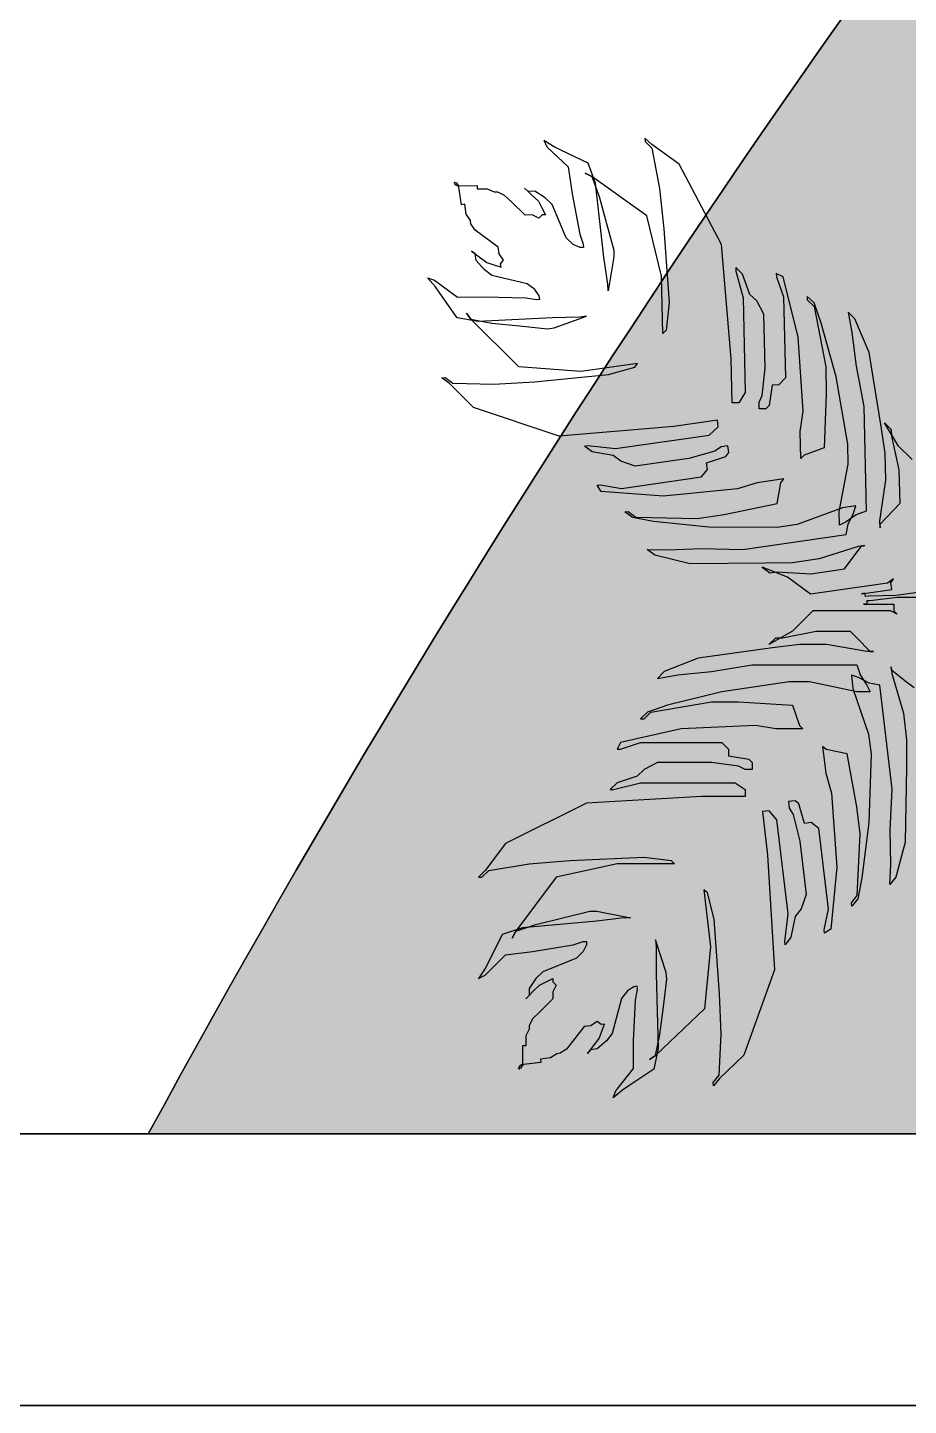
# Model space of a CAD drawing. Header units: inches. Extents: x 482566 to 494966, y -26460 to -22226.
# Drawn here: x 485669.2 to 485705.7, y -23203.7 to -23146.6 of the extents above; entities that cross this region are included whole.
import ezdxf

# ---------------------------------------------------------------- set-up
doc = ezdxf.new("R2010")
doc.units = ezdxf.units.IN
doc.header["$LTSCALE"] = 15
doc.header["$MEASUREMENT"] = 0
for name, color, linetype in [('ARBOLES', 7, 'Continuous'), ('Grass', 90, 'Continuous'), ('I-WALL-FULL', 5, 'Continuous')]:
    doc.layers.add(name, color=color, linetype=linetype)

# ---------------------------------------------------------------- blocks, each defined once
blk = doc.blocks.new('ARB-P17')
at = {"layer": 'ARBOLES'}
for p, q in [((0.8200494611884322, 1.19659594060235), (0.8018971036855476, 1.179249113572524)), ((0.8021039778964222, 1.188129151253236), (0.8202563353994776, 1.205475978283175)), ((0.8202563353994776, 1.205475978283175), (0.8200494611884322, 1.19659594060235)), ((1.059313631587486, 1.18213705458993), (1.086335297295477, 1.199277414748025)), ((1.086335297295477, 1.199277414748025), (1.077052240668479, 1.181723806258248)), ((0.7299083816340897, 1.136501759128123), (0.8021039778964222, 1.188129151253236)), ((0.8018971036855476, 1.179249113572524), (0.7816759967442408, 1.073101595146596)), ((0.969586300455063, 1.139802948477239), (1.041368148295476, 1.173670265240929)), ((1.077052240668479, 1.181723806258248), (1.0225951644953, 1.129683167874617)), ((1.041368148295476, 1.173670265240929), (1.059313631587486, 1.18213705458993)), ((0.6185117277628933, 0.9258595583090994), (0.7299082926420795, 1.136501761201288)), ((0.7299082926420795, 1.136501761201288), (0.7299083816340897, 1.136501759128123)), ((0.950606442444041, 1.086935813430216), (0.969586300455063, 1.139802948477239)), ((1.0225951644953, 1.129683167874617), (1.012070947930425, 1.058849173932771)), ((0.8154982138898673, 1.001234482448808), (0.9598894954063439, 1.104489264625954)), ((0.9598894954063439, 1.104489264625954), (0.9409096373952934, 1.051622129578845)), ((0.9778349823628787, 1.112956211269108), (0.9598894954063439, 1.104489264625954)), ((0.9598894954063439, 1.104489264625954), (0.9778349823628787, 1.112956211269108)), ((1.319485408772152, 1.081403291864007), (1.320743087915361, 1.0901853144276)), ((0.7816759967442408, 1.073101595146596), (0.7703241906790197, 0.9667472952608022)), ((0.9409096373952934, 1.051622129578845), (0.9215160272976277, 0.9809947618760475)), ((0.9283165823999865, 0.8919874463142321), (0.950606442444041, 1.086935813430216)), ((1.012070947930425, 1.058849173932771), (0.9918498409891185, 0.9527016555069281)), ((1.082818421051627, 1.048316144998438), (1.109840086759391, 1.065456505156504)), ((1.118502513424602, 1.056369686015756), (1.100350155921717, 1.03902285898593)), ((1.109840086759391, 1.065456505156504), (1.127578695840555, 1.065043256824822)), ((1.127578695840555, 1.065043256824822), (1.118502513424602, 1.056369686015756)), ((1.136654874592011, 1.073716670339735), (1.127578695840555, 1.065043256824822)), ((1.127578695840555, 1.065043256824822), (1.136654874592011, 1.073716670339735)), ((1.171304503253765, 1.037369867732309), (1.18945686075665, 1.054716694762163)), ((1.18945686075665, 1.054716694762163), (1.207402347713185, 1.063183641405317)), ((1.207402347713185, 1.063183641405317), (1.216271652253596, 1.062977017239518)), ((1.216271652253596, 1.062977017239518), (1.234217135545606, 1.071443806588519)), ((1.234217135545606, 1.071443806588519), (1.260825049167153, 1.070823934091038)), ((1.260825049167153, 1.070823934091038), (1.261031923378226, 1.07970397177175)), ((1.261031923378226, 1.07970397177175), (1.31424775062132, 1.078464226776674)), ((1.30314651989363, 1.029969841530686), (1.310692670468228, 1.082662505615303)), ((1.310692670468228, 1.082662505615303), (1.319485408772152, 1.081403291864007)), ((1.31424775062132, 1.078464226776674), (1.314454624832194, 1.087344264457471)), ((1.314454624832194, 1.087344264457471), (1.323323840380738, 1.087137642364837)), ((1.027120095948163, 0.9429951232359883), (1.064666063548543, 1.030969317968498)), ((1.064666063548543, 1.030969317968498), (1.082818421051627, 1.048316144998438)), ((1.091067099294719, 1.021469250496153), (1.081784046332416, 1.003915799300444)), ((1.100350155921717, 1.03902285898593), (1.091067099294719, 1.021469250496153)), ((1.134999873575509, 1.002676054305255), (1.171304503253765, 1.037369867732309)), ((1.290580706302393, 1.004882723239689), (1.294353781589706, 1.031229055281983)), ((1.294353781589706, 1.031229055281983), (1.30314651989363, 1.029969841530686)), ((0.7762972452730139, 0.8422196716817324), (0.8154982138898673, 1.001234482448808)), ((0.9215160272976277, 0.9809947618760475), (0.9021224208646856, 0.9103675514674876)), ((1.081784046332416, 1.003915799300444), (1.090653350872799, 1.003709175134532)), ((1.090653350872799, 1.003709175134532), (1.099315781202506, 0.9946225132879363)), ((1.099315781202506, 0.9946225132879363), (1.117261264494545, 1.003089302637051)), ((1.117261264494545, 1.003089302637051), (1.134999873575509, 1.002676054305255)), ((1.266706615134638, 0.9634906196430961), (1.278014892711155, 0.9797956049486628)), ((1.278014892711155, 0.9797956049486628), (1.279272584473716, 0.9885777156293613)), ((1.279272584473716, 0.9885777156293613), (1.290580706302393, 1.004882723239689)), ((0.7703241906790197, 0.9667472952608022), (0.7569036351753482, 0.7715923039790198)), ((0.9918498409891185, 0.9527016555069281), (0.9823599101512457, 0.9262680093363541)), ((1.008967823772792, 0.925648136838845), (1.027120095948163, 0.9429951232359883)), ((1.206403891608602, 0.918353348487841), (1.246605755002065, 0.9484448257840085)), ((1.246605755002065, 0.9484448257840085), (1.266706615134638, 0.9634906196430961)), ((0.5937393698587243, 0.6243504244355904), (0.6185117277628933, 0.9258595583090994)), ((0.9021224208646856, 0.9103675514674876), (0.9017086687782409, 0.8926073188118265)), ((0.9823599101512457, 0.9262680093363541), (0.9821530359403708, 0.9173879716555291)), ((0.9821530359403708, 0.9173879716555291), (0.9910223404807823, 0.9171813474897306)), ((0.9910223404807823, 0.9171813474897306), (1.008967823772792, 0.925648136838845)), ((1.203888508083679, 0.9007891271263303), (1.206403891608602, 0.918353348487841)), ((1.266695679468398, 0.9007566969389414), (1.276746109534884, 0.9082795938685422)), ((1.276746109534884, 0.9082795938685422), (1.266695679468398, 0.9007566969389414)), ((0.9017086687782409, 0.8926073188118265), (0.9173785284209828, 0.8033933790841274)), ((0.9177922805074273, 0.8211536117397884), (0.9283165823999865, 0.8919874463142321)), ((1.192580386254804, 0.8844841195160313), (1.203888508083679, 0.9007891271263303)), ((1.200115432796366, 0.8744427950840361), (1.192580386254804, 0.8844841195160313)), ((1.198857741033805, 0.8656606844033377), (1.200115432796366, 0.8744427950840361)), ((1.217700909404016, 0.8719243675816131), (1.198857741033805, 0.8656606844033377)), ((1.236544233521869, 0.8781880284551846), (1.217700909404016, 0.8719243675816131)), ((1.25664509365447, 0.8932338223141869), (1.236544233521869, 0.8781880284551846)), ((1.24282158830087, 0.8593645933423771), (1.264180295943646, 0.883192475577431)), ((1.266695679468398, 0.9007566969389414), (1.25664509365447, 0.8932338223141869)), ((1.264180295943646, 0.883192475577431), (1.266695679468398, 0.9007566969389414)), ((0.4175946169703195, 0.6817632890582672), (0.4567955855872015, 0.840778099825286)), ((0.4745341946683652, 0.8403648514935753), (0.4555543366571157, 0.7874977164464666)), ((0.4567955855872015, 0.840778099825286), (0.4747410688792115, 0.8492448891742868)), ((0.4747410688792115, 0.8492448891742868), (0.4745341946683652, 0.8403648514935753)), ((0.5444542562734114, 0.7943115124687097), (0.5634340252924233, 0.847178649588983)), ((0.5813795085844617, 0.8556454389380974), (0.5619859021512923, 0.7850182285294522)), ((0.5634340252924233, 0.847178649588983), (0.5815863864598327, 0.8645256339129617)), ((0.5815863864598327, 0.8645256339129617), (0.5813795085844617, 0.8556454389380974)), ((0.772780372693461, 0.6912585592261848), (0.7762972452730139, 0.8422196716817324)), ((1.129762266584464, 0.8217825388821893), (1.222720728168269, 0.8443187994832613)), ((1.222720728168269, 0.8443187994832613), (1.24282158830087, 0.8593645933423771)), ((1.370940054814355, 0.814129988117287), (1.392298762457131, 0.8379578703523407)), ((1.392298762457131, 0.8379578703523407), (1.373455438339278, 0.8316942094787975)), ((0.9173785284209828, 0.8033933790841274), (0.9177922805074273, 0.8211536117397884)), ((1.098353141494755, 0.790431847834725), (1.109661263323403, 0.8067368554450239)), ((1.109661263323403, 0.8067368554450239), (1.129762266584464, 0.8217825388821893)), ((1.373455438339278, 0.8316942094787975), (1.313152702193861, 0.7865568502064377)), ((1.314399302542341, 0.7326050604877992), (1.359631932985678, 0.7978249805069879)), ((1.359631932985678, 0.7978249805069879), (1.370940054814355, 0.814129988117287)), ((0.3751100584871949, 0.7627170615294858), (0.3447783944109233, 0.6034956265966116)), ((0.3563370746870191, 0.7187299641631739), (0.3753169326982402, 0.7715970992103108)), ((0.3932624159900797, 0.78006388855934), (0.3751100584871949, 0.7627170615294858)), ((0.3753169326982402, 0.7715970992103108), (0.3934692938654507, 0.7889440835341758)), ((0.3934692938654507, 0.7889440835341758), (0.3932624159900797, 0.78006388855934)), ((0.4555543366571157, 0.7874977164464666), (0.4505893372721345, 0.5743760256372639)), ((0.5077357891810266, 0.7418576257533687), (0.5263018951060019, 0.7769645281448162)), ((0.5263018951060019, 0.7769645281448162), (0.5444542562734114, 0.7943115124687097)), ((0.5619859021512923, 0.7850182285294522), (0.5561934022581738, 0.5363762297029666)), ((0.7569036351753482, 0.7715923039790198), (0.7641179423639527, 0.7003452210727801)), ((1.097095449732365, 0.7816497371539981), (1.098353141494755, 0.790431847834725)), ((1.10588818803609, 0.7803905234027013), (1.097095449732365, 0.7816497371539981)), ((1.133524250457867, 0.7853949705250612), (1.10588818803609, 0.7803905234027013)), ((1.2415528051244, 0.787848582262228), (1.133524250457867, 0.7853949705250612)), ((1.313152702193861, 0.7865568502064377), (1.2415528051244, 0.787848582262228)), ((0.2303050248843022, 0.641702046696679), (0.2678509034926435, 0.7296762435024675)), ((0.2678509034926435, 0.7296762435024675), (0.286003264660053, 0.7470232278264461)), ((0.286003264660053, 0.7470232278264461), (0.2758927075250597, 0.6939493113194999)), ((0.5044257871482216, 0.5997763936845217), (0.5077357891810266, 0.7418576257533687)), ((1.059397853211038, 0.7063884045856241), (0.9739855422018593, 0.7365448080689703)), ((0.9739855422018593, 0.7365448080689703), (0.9915711745573219, 0.7340263582617013)), ((0.9915711745573219, 0.7340263582617013), (1.063170928498351, 0.7327347366278332)), ((1.063170928498351, 0.7327347366278332), (1.259127333446628, 0.7225961439384605)), ((1.152334275095114, 0.6034567539661282), (1.27797050181664, 0.7288598271167643)), ((1.27797050181664, 0.7288598271167643), (1.222698532720926, 0.7188509105674257)), ((1.259127333446628, 0.7225961439384605), (1.314399302542341, 0.7326050604877992)), ((1.27797050181664, 0.7288598271167643), (1.289278779393157, 0.7451648124223311)), ((1.289278779393157, 0.7451648124223311), (1.27797050181664, 0.7288598271167643)), ((0.2758927075250597, 0.6939493113194999), (0.2649546535460559, 0.6053552440892815)), ((0.3175498581563829, 0.5774753860518445), (0.3563370746870191, 0.7187299641631739)), ((0.7641179423639527, 0.7003452210727801), (0.772780372693461, 0.6912585592261848)), ((1.076983485566331, 0.7038699547783835), (1.059397853211038, 0.7063884045856241)), ((1.149840931269893, 0.7113604438252139), (1.076983485566331, 0.7038699547783835)), ((1.222698532720926, 0.7188509105674257), (1.149840931269893, 0.7113604438252139)), ((0.4041740651312011, 0.4866084550705239), (0.4175946169703195, 0.6817632890582672)), ((0.1991458639641905, 0.4469604610407316), (0.2303050248843022, 0.641702046696679)), ((0.5910499941230114, 0.5089094627032011), (0.5937393698587243, 0.6243504244355904)), ((0.2649546535460559, 0.6053552440892815), (0.2447336355967877, 0.4992077235902741)), ((0.3447783944109233, 0.6034956265966116), (0.3431233970587471, 0.5324551678562557)), ((0.5116400943365988, 0.528529310778282), (0.5044257871482216, 0.5997763936845217)), ((0.8395565771765802, 0.6124009486695456), (0.9890335955852264, 0.5909942479842414)), ((0.8470916237179437, 0.602359624237522), (0.8395565771765802, 0.6124009486695456)), ((0.9161759941340222, 0.5835037812421433), (0.8470916237179437, 0.602359624237522)), ((1.110874707319738, 0.5645830778719869), (0.9161759941340222, 0.5835037812421433)), ((0.9890335955852264, 0.5909942479842414), (1.152334275095114, 0.6034567539661282)), ((0.2868044456581913, 0.4004938757574336), (0.3175498581563829, 0.5774753860518445)), ((0.4505893372721345, 0.5743760256372639), (0.4679141942668537, 0.5562025446498922)), ((0.4679141942668537, 0.5562025446498922), (0.4856528033480174, 0.5557892963182098)), ((0.4856528033480174, 0.5557892963182098), (0.4932808589583431, 0.502302288773592)), ((1.217645725971522, 0.5582545566236092), (1.110874707319738, 0.5645830778719869)), ((1.325674280638253, 0.5607081683608044), (1.217645725971522, 0.5582545566236092)), ((1.271648911890992, 0.4967474620928272), (1.334467018941979, 0.5594489546095929)), ((1.345775140770826, 0.575753962219892), (1.325674280638253, 0.5607081683608044)), ((1.334467018941979, 0.5594489546095929), (1.354567879074551, 0.5744947484686804)), ((1.354567879074551, 0.5744947484686804), (1.345775140770826, 0.575753962219892)), ((0.3431233970587471, 0.5324551678562557), (0.348682699566524, 0.3901673116216102)), ((0.5200956467909634, 0.5105624539568225), (0.5116400943365988, 0.528529310778282)), ((0.5196818983690434, 0.4928023785951723), (0.5200956467909634, 0.5105624539568225)), ((0.5561934022581738, 0.5363762297029666), (0.5733113850420466, 0.5093227110348835)), ((0.5733113850420466, 0.5093227110348835), (0.5910499941230114, 0.5089094627032011)), ((0.2447336355967877, 0.4992077235902741), (0.2383205094065488, 0.2239254544273876)), ((0.411802117077201, 0.4331212902317816), (0.4041740651312011, 0.4866084550705239)), ((0.4932808589583431, 0.502302288773592), (0.5019432892878797, 0.4932156269269682)), ((0.5019432892878797, 0.4932156269269682), (0.5196818983690434, 0.4928023785951723)), ((1.045530112710566, 0.4215833754771836), (1.271648899271611, 0.4967473739757224)), ((1.271648899271611, 0.4967473739757224), (1.271648911890992, 0.4967474620928272)), ((0.1535580886668981, 0.3947130411970647), (0.1904834336346539, 0.4560471228873553)), ((0.1723310724672729, 0.4387001385633766), (0.1719173240453529, 0.4209400632018684)), ((0.1904834336346539, 0.4560471228873553), (0.1723310724672729, 0.4387001385633766)), ((0.1886215584071067, 0.3761264691721635), (0.1991458639641905, 0.4469604610407316)), ((0.6272390879024101, 0.445638202109734), (0.6297544714273613, 0.4632024234712446)), ((0.6511020750369028, 0.424296317189686), (0.6272390879024101, 0.445638202109734)), ((0.6297544714273613, 0.4632024234712446), (0.744060536620708, 0.4468325777908717)), ((0.744060536620708, 0.4468325777908717), (1.045530112710566, 0.4215833754771836)), ((0.1719173240453529, 0.4209400632018684), (0.1521099655259661, 0.3325526201375339)), ((0.2855631930636093, 0.3472133350845752), (0.2868044456581913, 0.4004938757574336)), ((0.4101471197251953, 0.3620808314914541), (0.411802117077201, 0.4331212902317816)), ((0.8972996820310186, 0.3890381983266309), (0.6511020750369028, 0.424296317189686)), ((0.1172533736611285, 0.3600193871374131), (0.1535580886668981, 0.3947130411970647)), ((0.1869665573908037, 0.3050858531376832), (0.1886215584071067, 0.3761264691721635)), ((0.348682699566524, 0.3901673116216102), (0.4014846893956587, 0.3711674933380493)), ((0.4014846893956587, 0.3711674933380493), (0.4101471197251953, 0.3620808314914541)), ((0.5995920898145926, 0.3778998322832194), (0.6021074733395153, 0.3954640536448437)), ((0.6071271363559276, 0.3678585078513095), (0.5995920898145926, 0.3778998322832194)), ((0.6021074733395153, 0.3954640536448437), (0.6196929499471651, 0.3929456261423354)), ((0.6586260301643563, 0.3515210923583538), (0.6071271363559276, 0.3678585078513095)), ((0.6196929499471651, 0.3929456261423354), (0.6360208905400953, 0.381645065654368)), ((0.6360208905400953, 0.381645065654368), (0.7051052609561737, 0.362789222658904)), ((0.7051052609561737, 0.362789222658904), (0.8457896968087083, 0.3426417134201927)), ((0.8834760335489591, 0.3551690797767719), (0.9035770494293728, 0.3702148513310419)), ((0.9701571277344101, 0.3965286873734612), (0.8972996820310186, 0.3890381983266309)), ((0.9035770494293728, 0.3702148513310419), (0.9588490059057334, 0.3802236797632758)), ((0.9588490059057334, 0.3802236797632758), (0.9789500217859768, 0.3952694513175175)), ((0.9789500217859768, 0.3952694513175175), (0.9701571277344101, 0.3965286873734612)), ((0.1521099655259661, 0.3325526201375339), (0.1500412160875442, 0.2437519287415455)), ((0.3092748567385968, 0.2222724631737946), (0.2855631930636093, 0.3472133350845752)), ((0.6561106466394051, 0.3339568709968432), (0.6586260301643563, 0.3515210923583538)), ((0.6711808954699734, 0.3138741998280921), (0.6561106466394051, 0.3339568709968432)), ((0.8457896968087083, 0.3426417134201927), (0.8834760335489591, 0.3551690797767719)), ((0.2022226686114266, 0.1981118380484474), (0.1869665573908037, 0.3050858531376832)), ((0.455123630389096, 0.3089669986584624), (0.5254656925675363, 0.2988932663438106)), ((0.4626586769304595, 0.2989256742264672), (0.455123630389096, 0.3089669986584624)), ((0.4726980155828641, 0.2437146707566455), (0.4626586769304595, 0.2989256742264672)), ((0.5254656925675363, 0.2988932663438106), (0.5769647421237778, 0.2825558285461796)), ((0.8822073935009769, 0.2836529582747005), (0.6711808954699734, 0.3138741998280921)), ((0.9374793625966901, 0.2936618748240392), (0.8822073935009769, 0.2836529582747005)), ((0.9349639790717674, 0.2760976534625286), (0.9462721009006145, 0.2924026610728276)), ((0.9462721009006145, 0.2924026610728276), (0.9374793625966901, 0.2936618748240392)), ((0.5769647421237778, 0.2825558285461796), (0.7716632995618794, 0.2636351474807554)), ((0.7716632995618794, 0.2636351474807554), (0.9349639790717674, 0.2760976534625286)), ((0.1500412160875442, 0.2437519287415455), (0.1673660730822917, 0.2255784477541738)), ((0.1673660730822917, 0.2255784477541738), (0.2020157944005802, 0.1892318003676507)), ((0.2383205094065488, 0.2239254544273876), (0.2647214598250116, 0.2144255463222748)), ((0.2717109993325266, 0.2187247984182648), (0.2654336445535534, 0.2375482335309584)), ((0.2654336445535534, 0.2375482335309584), (0.3006045977690519, 0.2325113785260555)), ((0.2855234006528633, 0.1898600388735474), (0.2717109993325266, 0.2187247984182648)), ((0.3006045977690519, 0.2325113785260555), (0.419930325978811, 0.1885359870521768)), ((0.3084473598947568, 0.1867523124506363), (0.3092748567385968, 0.2222724631737946)), ((0.6121247596728381, 0.2147850508371221), (0.4726980155828641, 0.2437146707566455)), ((0.8646106697315759, 0.2234375076825188), (0.8445098095990033, 0.2083917138234312)), ((0.8533025479029276, 0.2071325000722197), (0.8734035637831425, 0.222178271626575)), ((0.8734035637831425, 0.222178271626575), (0.8646106697315759, 0.2234375076825188)), ((0.2018089165252093, 0.1803516053927865), (0.2022226686114266, 0.1981118380484474)), ((0.2020157944005802, 0.1892318003676507), (0.2018089165252093, 0.1803516053927865)), ((0.2647214598250116, 0.2144255463222748), (0.2909156250246667, 0.1960455984631437)), ((0.2905430762886567, 0.1622545811971179), (0.2855234006528633, 0.1898600388735474)), ((0.2909156250246667, 0.1960455984631437), (0.3084473598947568, 0.1867523124506363)), ((0.419930325978811, 0.1885359870521768), (0.4726870672972439, 0.1809806599352726)), ((0.4726870672972439, 0.1809806599352726), (0.6523155316525902, 0.1821426277338389)), ((0.6824668218514773, 0.2047113185224418), (0.6121247596728381, 0.2147850508371221)), ((0.6523155316525902, 0.1821426277338389), (0.798030578807186, 0.1971235835228811)), ((0.8445098095990033, 0.2083917138234312), (0.6824668218514773, 0.2047113185224418)), ((0.798030578807186, 0.1971235835228811), (0.8533025479029276, 0.2071325000722197)), ((0.5631190539422164, 0.1232187987755253), (0.2905430762886567, 0.1622545811971179)), ((0.2503413560234833, 0.132162993479028), (0.2415484619719166, 0.1334222295349718)), ((0.2415484619719166, 0.1334222295349718), (0.2591340943274076, 0.1309037797278165)), ((0.2804815421891078, 0.09199769575110395), (0.2503413560234833, 0.132162993479028)), ((0.2591340943274076, 0.1309037797278165), (0.3621318819440376, 0.09822894874199051)), ((0.6711475959893676, 0.1256723223956158), (0.5631190539422164, 0.1232187987755253)), ((0.7603329822858597, 0.1218622509545071), (0.6711475959893676, 0.1256723223956158)), ((0.8143474153668534, 0.1230890345183013), (0.7603329822858597, 0.1218622509545071)), ((0.7942463994864112, 0.1080432629640313), (0.8143474153668534, 0.1230890345183013)), ((0.2955517910196477, 0.07191502458235277), (0.2804815421891078, 0.09199769575110395)), ((0.3621318819440376, 0.09822894874199051), (0.4324740998703192, 0.088155194122578)), ((0.4324740998703192, 0.088155194122578), (0.5040740095591616, 0.08686355018397762)), ((0.4450288094282939, 0.05050832389704851), (0.5116090561005251, 0.07682222575198239)), ((0.5116090561005251, 0.07682222575198239), (0.4915080402201113, 0.0617764541975987)), ((0.5040740095591616, 0.08686355018397762), (0.7012879505219871, 0.08550709048003569)), ((0.7012879505219871, 0.08550709048003569), (0.7942463994864112, 0.1080432629640313)), ((0.1736995752517032, 0.03559220617810865), (0.1661645287103397, 0.04563353061010389)), ((0.1661645287103397, 0.04563353061010389), (0.1824923135556276, 0.03433299242678345)), ((0.383479485553579, 0.05932284246043196), (0.2955517910196477, 0.07191502458235277)), ((0.4739225636124615, 0.064294881700107), (0.383479485553579, 0.05932284246043196)), ((0.4048270891631205, 0.02041673617895867), (0.4450288094282939, 0.05050832389704851)), ((0.4915080402201113, 0.0617764541975987), (0.4739225636124615, 0.064294881700107)), ((0.06315564967960086, 0.01557446119650763), (0.1598760825174566, 0.001723065323488981)), ((0.1598760825174566, 0.001723065323488981), (0.2314759922061, 0.0004314213847749215)), ((0.1711842043461331, 0.01802807293370279), (0.1736995752517032, 0.03559220617810865)), ((0.2503191605763107, 0.006695104563078758), (0.1711842043461331, 0.01802807293370279)), ((0.1824923135556276, 0.03433299242678345), (0.3847260732826783, 0.005370964624603403)), ((0.2314759922061, 0.0004314213847749215), (0.2402687305100244, -0.0008277923664081754)), ((0.2402687305100244, -0.0008277923664081754), (0.2415264222724147, 0.007954318314375541)), ((0.2415264222724147, 0.007954318314375541), (0.2503191605763107, 0.006695104563078758)), ((0.3847260732826783, 0.005370964624603403), (0.4048270891631205, 0.02041673617895867)), ((0.05877131347781983, -0.002885307138569715), (0.1564785460450366, -0.002885307138569715)), ((0.1564785460450366, -0.002885307138569715), (0.2275384373687359, -0.01175701816737273)), ((0.2453033315311188, -0.02062872919620418), (0.1653609931263134, -0.02062872919620418)), ((0.1653609931263134, -0.02062872919620418), (0.1653609931263134, -0.03837206223755629)), ((0.2275384373687359, -0.01175701816737273), (0.2364208844498137, -0.01175701816737273)), ((0.2364208844498137, -0.01175701816737273), (0.2364208844498137, -0.02062872919620418)), ((0.2364208844498137, -0.02062872919620418), (0.2453033315311188, -0.02062872919620418)), ((0.1564785460450366, -0.04724377326635931), (0.1742434402076185, -0.03837206223755629)), ((0.1653609931263134, -0.03837206223755629), (0.1564785460450366, -0.04724377326635931)), ((0.1742434402076185, -0.03837206223755629), (0.3785405097601711, -0.03837206223755629)), ((0.3785405097601711, -0.03837206223755629), (0.3963055612596236, -0.05611548429516233)), ((0.3963055612596236, -0.05611548429516233), (0.4318353495845884, -0.09160232841040283)), ((0.2808332771929543, -0.09160232841040283), (0.2630682256937007, -0.1093457504679236)), ((0.3696580626790649, -0.09160232841040283), (0.2808332771929543, -0.09160232841040283)), ((0.4584828481651471, -0.1093457504679236), (0.3696580626790649, -0.09160232841040283)), ((0.4318353495845884, -0.09160232841040283), (0.494012793826812, -0.1270891725255581)), ((0.2186558329505601, -0.1448325945831641), (0.2364208844498137, -0.1448325945831641)), ((0.2275384373687359, -0.1448325945831641), (0.2186558329505601, -0.1448325945831641)), ((0.2630682256937007, -0.1093457504679236), (0.2275384373687359, -0.1448325945831641)), ((0.2364208844498137, -0.1448325945831641), (0.3430105640985062, -0.1270891725255581)), ((0.3430105640985062, -0.1270891725255581), (0.4140704554220064, -0.1270891725255581)), ((0.4140704554220064, -0.1270891725255581), (0.4851303467455068, -0.1359608835543611)), ((0.47624774232753, -0.1093457504679236), (0.4584828481651471, -0.1093457504679236)), ((0.494012793826812, -0.1270891725255581), (0.47624774232753, -0.1093457504679236)), ((0.4851303467455068, -0.1359608835543611), (0.6805448118802815, -0.1625760166406849)), ((0.2630682256937007, -0.1803194386983193), (0.2541857786123956, -0.2069344827684745)), ((0.5384251865699525, -0.1803194386983193), (0.2630682256937007, -0.1803194386983193)), ((0.6450148662184461, -0.1980627717396714), (0.5384251865699525, -0.1803194386983193)), ((0.6805448118802815, -0.1625760166406849), (0.7693695973663636, -0.1980627717396714)), ((0.1321581930009756, -0.2255416626052238), (0.1716106239413477, -0.1944741931785358)), ((0.1705565366302153, -0.2032938737902157), (0.1402894107057477, -0.3070247270700577)), ((0.172664729923838, -0.1856543563418711), (0.1705565366302153, -0.2032938737902157)), ((0.1716106239413477, -0.1944741931785358), (0.172664729923838, -0.1856543563418711)), ((0.230111416587988, -0.2283029172347426), (0.2586466524818434, -0.2138219957762715)), ((0.2541857786123956, -0.2069344827684745), (0.2364208844498137, -0.2335496158549119)), ((0.2586466524818434, -0.2138219957762715), (0.2773187806408828, -0.2071079416745931)), ((0.2773187806408828, -0.2071079416745931), (0.2731024313961541, -0.2423866641212271)), ((0.7338396517045283, -0.2069344827684745), (0.6450148662184461, -0.1980627717396714)), ((0.7871346488656455, -0.2158061937972775), (0.7338396517045283, -0.2069344827684745)), ((0.7693695973663636, -0.1980627717396714), (0.7871346488656455, -0.2158061937972775)), ((0.1124319588596165, -0.2410755535436522), (0.1321581930009756, -0.2255416626052238)), ((0.169953519047283, -0.5073753611813174), (0.202630356392234, -0.2339641686450591)), ((0.202630356392234, -0.2339641686450591), (0.230111416587988, -0.2283029172347426)), ((0.2364208844498137, -0.2335496158549119), (0.2275384373687359, -0.251293037912518)), ((0.2275384373687359, -0.251293037912518), (0.2630682256937007, -0.251293037912518)), ((0.2731024313961541, -0.2423866641212271), (0.2319180917543804, -0.3627042215944982)), ((0.2630682256937007, -0.251293037912518), (0.3874229568414478, -0.2246779048261089)), ((0.3874229568414478, -0.2246779048261089), (0.4407179540025652, -0.2246779048261089)), ((0.4407179540025652, -0.2246779048261089), (0.618367524974758, -0.251293037912518)), ((0.618367524974758, -0.251293037912518), (0.760487150285087, -0.2867798820276732)), ((0.4318353495845884, -0.2867798820276732), (0.4140704554220064, -0.3400100591842659)), ((0.5739551322316174, -0.2779081709988702), (0.4318353495845884, -0.2867798820276732)), ((0.6450148662184461, -0.2779081709988702), (0.5739551322316174, -0.2779081709988702)), ((0.8048995430280286, -0.3045233040852793), (0.6450148662184461, -0.2779081709988702)), ((0.760487150285087, -0.2867798820276732), (0.8137819901093337, -0.3045233040852793)), ((0.1402894107057477, -0.3070247270700577), (0.1318566748739158, -0.377582484413324)), ((0.8226644371906103, -0.3222667261428285), (0.8048995430280286, -0.3045233040852793)), ((0.8137819901093337, -0.3045233040852793), (0.8315470416085872, -0.3222667261428285)), ((0.8315470416085872, -0.3222667261428285), (0.8226644371906103, -0.3222667261428285)), ((0.4140704554220064, -0.3400100591842659), (0.4051880083407298, -0.3488817702130689)), ((0.4051880083407298, -0.3488817702130689), (0.47624774232753, -0.3488817702130689)), ((0.47624774232753, -0.3488817702130689), (0.5295427394886474, -0.3400100591842659)), ((0.5295427394886474, -0.3400100591842659), (0.7249572046232231, -0.3488817702130689)), ((0.7249572046232231, -0.3488817702130689), (0.8848418814328339, -0.3843686143282241)), ((0.1318566748739158, -0.377582484413324), (0.1322329594659664, -0.4491930550115626)), ((0.2319180917543804, -0.3627042215944982), (0.2255935305448418, -0.4156226177144049)), ((0.3432729882730143, -0.4028499814054669), (0.3531360960081997, -0.3950831140487878)), ((0.3531360960081997, -0.3950831140487878), (0.3447033788475551, -0.4656407151670976)), ((0.618367524974758, -0.3843686143282241), (0.600602473475476, -0.4021120363858302)), ((0.8315470416085872, -0.3843686143282241), (0.618367524974758, -0.3843686143282241)), ((0.8848418814328339, -0.4021120363858302), (0.8315470416085872, -0.3843686143282241)), ((0.8848418814328339, -0.3843686143282241), (0.8937243285141108, -0.4021120363858302)), ((0.2255935305448418, -0.4156226177144049), (0.2309387709080397, -0.5951752946124031)), ((0.2626362874068491, -0.5542351750940782), (0.2883107794945658, -0.4141724736625747)), ((0.2883107794945658, -0.4141724736625747), (0.3432729882730143, -0.4028499814054669)), ((0.5473076336510587, -0.4287271694721823), (0.5384251865699525, -0.4375988805009854)), ((0.600602473475476, -0.4198554584434646), (0.5473076336510587, -0.4287271694721823)), ((0.600602473475476, -0.4021120363858302), (0.600602473475476, -0.4198554584434646)), ((0.8937243285141108, -0.4021120363858302), (0.8848418814328339, -0.4021120363858302)), ((0.1322329594659664, -0.4491930550115626), (0.1354700252068994, -0.6463850931328636)), ((0.3447033788475551, -0.4656407151670976), (0.3295697972141625, -0.5175062980319751)), ((0.5384251865699525, -0.4375988805009854), (0.5384251865699525, -0.4553423025585914)), ((0.5384251865699525, -0.4553423025585914), (0.5561900807323354, -0.4553423025585914)), ((0.5561900807323354, -0.4553423025585914), (0.5739551322316174, -0.4464705915297884)), ((0.5739551322316174, -0.4464705915297884), (0.6450148662184461, -0.4375988805009854)), ((0.6450148662184461, -0.4375988805009854), (0.7871346488656455, -0.4375988805009854)), ((0.7871346488656455, -0.4375988805009854), (0.8226644371906103, -0.4553423025585914)), ((0.8226644371906103, -0.4553423025585914), (0.8404294886898923, -0.4730857246162259)), ((0.174922386431291, -0.6153174569175235), (0.169953519047283, -0.5073753611813174)), ((0.5828375793128941, -0.490829057657578), (0.5561900807323354, -0.508572479715184)), ((0.8315470416085872, -0.490829057657578), (0.5828375793128941, -0.490829057657578)), ((0.9026067755954159, -0.508572479715184), (0.8315470416085872, -0.490829057657578)), ((0.8404294886898923, -0.4730857246162259), (0.8937243285141108, -0.490829057657578)), ((0.8937243285141108, -0.490829057657578), (0.9114893800133927, -0.508572479715184)), ((0.3295697972141625, -0.5175062980319751), (0.3151888221071886, -0.7125927096434452)), ((0.415551826830665, -0.5456737918050578), (0.4254149345658504, -0.5379069244483787)), ((0.4254149345658504, -0.5379069244483787), (0.4430329754135869, -0.5400125509583802)), ((0.4430329754135869, -0.5400125509583802), (0.440924800791322, -0.5576519121816261)), ((0.5561900807323354, -0.508572479715184), (0.5561900807323354, -0.5263159017727048)), ((0.5561900807323354, -0.5263159017727048), (0.6716623647989763, -0.5263159017727048)), ((0.6716623647989763, -0.5263159017727048), (0.9736666669189162, -0.5440593238303393)), ((0.9114893800133927, -0.508572479715184), (0.9026067755954159, -0.508572479715184)), ((0.2542035702462329, -0.6247927762123595), (0.2626362874068491, -0.5542351750940782)), ((0.4004182638686302, -0.5975392184450925), (0.415551826830665, -0.5456737918050578)), ((0.4300075870738169, -0.57423861637497), (0.4127658494893183, -0.6437434042382506)), ((0.440924800791322, -0.5576519121816261), (0.4300075870738169, -0.57423861637497)), ((0.4729985134948151, -0.5883223526979009), (0.4937788349475056, -0.5639687811479064)), ((0.4937788349475056, -0.5639687811479064), (0.5113968757952421, -0.5660744076578226)), ((0.5113968757952421, -0.5660744076578226), (0.4976936847361628, -0.6807307242843308)), ((0.9736666669189162, -0.5440593238303393), (1.186846183552774, -0.6505197671596932)), ((0.1731904964008777, -0.7045673887390365), (0.174922386431291, -0.6153174569175235)), ((0.2309387709080397, -0.5951752946124031), (0.2493093996112066, -0.7405019060938685)), ((0.3377758000550841, -0.8226405986781913), (0.3630739888793642, -0.6109674828734057)), ((0.3630739888793642, -0.6109674828734057), (0.3828002230207232, -0.595433591935091)), ((0.3828002230207232, -0.595433591935091), (0.4004182638686302, -0.5975392184450925)), ((0.4434839567546476, -0.835274347174277), (0.4729985134948151, -0.5883223526979009)), ((0.1354700252068994, -0.6463850931328636), (0.1601651080611077, -0.7387934541557115)), ((0.2616569852318946, -0.7867060918870264), (0.2542035702462329, -0.6247927762123595)), ((0.4127658494893183, -0.6437434042382506), (0.3959003778254839, -0.7848589189247548)), ((1.186846183552774, -0.6505197671596932), (1.186846183552774, -0.6505198561758618)), ((1.186846183552774, -0.6505198561758618), (1.240141023377191, -0.7214934553900889)), ((0.4976936847361628, -0.6807307242843308), (0.4794726263055225, -0.98270658516563)), ((0.8226644371906103, -0.6860066112749337), (0.7516047032037818, -0.6948783223036514)), ((1.018079059662057, -0.6948783223036514), (0.8226644371906103, -0.6860066112749337)), ((0.1756749556153636, -0.7585385981139438), (0.1731904964008777, -0.7045673887390365)), ((0.3151888221071886, -0.7125927096434452), (0.3314512575167043, -0.8755588385731129)), ((0.7516047032037818, -0.6948783223036514), (0.7427222561225051, -0.7037500333324544)), ((0.7427222561225051, -0.7037500333324544), (0.8937243285141108, -0.7037500333324544)), ((0.8937243285141108, -0.7037500333324544), (1.053609005323722, -0.739236877447695)), ((1.124668896647222, -0.7037500333324544), (1.018079059662057, -0.6948783223036514)), ((1.231258576295915, -0.7214934553900889), (1.124668896647222, -0.7037500333324544)), ((1.249023470458297, -0.739236877447695), (1.231258576295915, -0.7214934553900889)), ((1.240141023377191, -0.7214934553900889), (1.257905917539603, -0.739236877447695)), ((0.1601651080611077, -0.7387934541557115), (0.1756749556153636, -0.7585385981139438)), ((0.2493093996112066, -0.7405019060938685), (0.2606028979207622, -0.7955257724987064)), ((1.053609005323722, -0.739236877447695), (1.160198684972386, -0.8811841648922041)), ((1.257905917539603, -0.739236877447695), (1.249023470458297, -0.739236877447695)), ((0.2606028979207622, -0.7955257724987064), (0.2761127454748475, -0.8152709164569103)), ((0.2771668514573378, -0.806451079620274), (0.2616569852318946, -0.7867060918870264)), ((0.3959003778254839, -0.7848589189247548), (0.4093020694286622, -0.8222432678813618)), ((0.6383364236754687, -0.8496163913834209), (0.6555781612599674, -0.7801116035201403)), ((0.6654412689951528, -0.7723447361634612), (0.6475217286913733, -0.922279775236575)), ((0.6555781612599674, -0.7801116035201403), (0.6654412689951528, -0.7723447361634612)), ((0.2761127454748475, -0.8152709164569103), (0.2771668514573378, -0.806451079620274)), ((0.3490692983646397, -0.8776644650830292), (0.3377758000550841, -0.8226405986781913)), ((0.4093020694286622, -0.8222432678813618), (0.4248119169827476, -0.8419884118395942)), ((0.9470191683383575, -0.8279538987194427), (0.8581943828522753, -0.8456973207770488)), ((0.9647842198376395, -0.8279538987194427), (0.9470191683383575, -0.8279538987194427)), ((1.035843953824468, -0.8456973207770488), (0.9647842198376395, -0.8279538987194427)), ((0.4248119169827476, -0.8419884118395942), (0.4361053269051354, -0.8970122676807932)), ((0.452669280441711, -0.9079375748024461), (0.4434839567546476, -0.835274347174277)), ((0.623955429897336, -1.044702959219762), (0.6383364236754687, -0.8496163913834209)), ((0.8581943828522753, -0.8456973207770488), (0.8759594343515288, -0.8456973207770488)), ((0.8759594343515288, -0.8456973207770488), (0.9470191683383575, -0.8545690318057665)), ((0.9470191683383575, -0.8545690318057665), (1.142433790809804, -0.8723124538633726)), ((1.106903845147968, -0.8634407428345696), (1.035843953824468, -0.8456973207770488)), ((1.160198684972386, -0.8811841648922041), (1.106903845147968, -0.8634407428345696)), ((0.3314512575167043, -0.8755588385731129), (0.3480152110533083, -0.886484145694709)), ((0.3480152110533083, -0.886484145694709), (0.3490692983646397, -0.8776644650830292)), ((0.4361053269051354, -0.8970122676807932), (0.4516151744593913, -0.9167574116391107)), ((0.7645233837004639, -0.9899373901375839), (0.7926823350024675, -0.9038458980809878)), ((0.7926823350024675, -0.9038458980809878), (0.7905741417088166, -0.921485415529304)), ((1.142433790809804, -0.8723124538633726), (1.195728630634051, -0.890055875921007)), ((1.169081289390363, -0.8989275869498101), (1.160198684972386, -0.8811841648922041)), ((1.160198684972386, -0.8811841648922041), (1.169081289390363, -0.8989275869498101)), ((1.195728630634051, -0.890055875921007), (1.231258576295915, -0.9610294751351204)), ((0.4516151744593913, -0.9167574116391107), (0.452669280441711, -0.9079375748024461)), ((0.6475217286913733, -0.922279775236575), (0.6637841641009175, -1.085245904166356)), ((0.7905741417088166, -0.921485415529304), (0.7909504449722532, -0.9930958299025008)), ((0.9736666669189162, -0.9077992979785279), (0.9736666669189162, -0.9166710090073308)), ((0.9825491140002214, -0.9077992979785279), (0.9736666669189162, -0.9077992979785279)), ((0.9736666669189162, -0.9166710090073308), (0.9825491140002214, -0.9344144310649654)), ((1.00919661258078, -0.9166710090073308), (0.9825491140002214, -0.9077992979785279)), ((0.9825491140002214, -0.9344144310649654), (1.000314165499475, -0.9521577641063175)), ((1.115786292229245, -0.9344144310649654), (1.00919661258078, -0.9166710090073308)), ((1.186846183552774, -0.9432860530775997), (1.115786292229245, -0.9344144310649654)), ((1.000314165499475, -0.9521577641063175), (1.089138950985586, -0.987644608221558)), ((1.240141023377191, -0.9965163192503609), (1.186846183552774, -0.9432860530775997)), ((1.231258576295915, -0.9610294751351204), (1.240141023377191, -0.978772897192755)), ((0.4794726263055225, -0.98270658516563), (0.5598825941806069, -1.207013449466388)), ((0.7624151904068412, -1.0075769075859), (0.7645233837004639, -0.9899373901375839)), ((0.7716005140941036, -1.080240135214098), (0.7624151904068412, -1.0075769075859)), ((0.7909504449722532, -0.9930958299025008), (0.785378471617946, -1.189235210993843)), ((1.062491452405027, -1.014259741307882), (1.053609005323722, -1.023131452336685)), ((1.080256346567609, -1.014259741307882), (1.062491452405027, -1.005388030279164)), ((1.062491452405027, -1.005388030279164), (1.062491452405027, -1.014259741307882)), ((1.098021398066862, -1.023131452336685), (1.080256346567609, -1.014259741307882)), ((1.089138950985586, -0.987644608221558), (1.106903845147968, -1.005388030279164)), ((1.106903845147968, -1.005388030279164), (1.124668896647222, -1.032003163365516)), ((1.240141023377191, -0.978772897192755), (1.257906074876473, -1.005388030279164)), ((1.257906074876473, -1.005388030279164), (1.240141023377191, -0.9965163192503609)), ((0.6201153465734706, -1.151592408489591), (0.623955429897336, -1.044702959219762)), ((0.8395881995996888, -1.034691588103982), (0.8406422869108212, -1.025871907492302)), ((0.8452349394187593, -1.062203599418893), (0.8395881995996888, -1.034691588103982)), ((0.8406422869108212, -1.025871907492302), (0.8494513073346752, -1.026924720747303)), ((0.8494513073346752, -1.026924720747303), (0.8660152608712508, -1.037850027868899)), ((0.8660152608712508, -1.037850027868899), (0.8815250200383673, -1.057595161263578)), ((1.053609005323722, -1.023131452336685), (1.062491452405027, -1.040874874394319)), ((1.062491452405027, -1.040874874394319), (1.062491452405027, -1.058618296451925)), ((1.115786292229245, -1.040874874394319), (1.098021398066862, -1.023131452336685)), ((1.124668896647222, -1.049746585423122), (1.115786292229245, -1.040874874394319)), ((1.124668896647222, -1.032003163365516), (1.124668896647222, -1.049746585423122)), ((1.133551343728527, -1.058618296451925), (1.124668896647222, -1.049746585423122)), ((1.124668896647222, -1.049746585423122), (1.133551343728527, -1.058618296451925)), ((0.6637841641009175, -1.085245904166356), (0.7920793174195353, -1.207927385472203)), ((0.780785819110008, -1.152903519067252), (0.7716005140941036, -1.080240135214098)), ((0.8502038951901341, -1.170145705718738), (0.8452349394187593, -1.062203599418893)), ((0.8815250200383673, -1.057595161263578), (0.9062201912797433, -1.150003532849979)), ((1.062491452405027, -1.058618296451925), (1.098021398066862, -1.094105051550912)), ((0.9358095331562879, -1.126702774554985), (0.9456726408912742, -1.118935907198306)), ((0.9456726408912742, -1.118935907198306), (0.9622365944278499, -1.129861214319902)), ((1.098021398066862, -1.094105051550912), (1.115786292229245, -1.111848473608433)), ((1.115786292229245, -1.111848473608433), (1.124668896647222, -1.129591895666039)), ((0.6250843023448169, -1.259534514789465), (0.6201153465734706, -1.151592408489591)), ((0.7920793174195353, -1.207927385472203), (0.780785819110008, -1.152903519067252)), ((0.9062201912797433, -1.150003532849979), (0.9217300575051866, -1.169748520583255)), ((0.9337013585338241, -1.14434213577826), (0.9270005127322348, -1.125649961299985)), ((0.9270005127322348, -1.125649961299985), (0.9358095331562879, -1.126702774554985)), ((0.940402185664226, -1.163034466481577), (0.9337013585338241, -1.14434213577826)), ((0.9622365944278499, -1.129861214319902), (0.9798546352755864, -1.131966840829818)), ((0.9798546352755864, -1.131966840829818), (1.010874260668146, -1.171456961957745)), ((1.124668896647222, -1.129591895666039), (1.124668896647222, -1.13846360669487)), ((1.124668896647222, -1.13846360669487), (1.133551343728527, -1.156207028752476)), ((1.133551343728527, -1.156207028752476), (1.133551343728527, -1.182822161838828)), ((0.785378471617946, -1.189235210993843), (0.7966719699275018, -1.244259077398766)), ((0.8505800913948178, -1.241756265753367), (0.8502038951901341, -1.170145705718738)), ((0.9217300575051866, -1.169748520583255), (0.9460489254833248, -1.190546477796488)), ((0.9559120518896691, -1.182779454214824), (0.940402185664226, -1.163034466481577)), ((0.9460489254833248, -1.190546477796488), (0.9636669663310329, -1.192652104306461)), ((0.9636669663310329, -1.192652104306461), (0.9559120518896691, -1.182779454214824)), ((0.9636669663310329, -1.192652104306461), (0.9714218994437543, -1.202524598173056)), ((0.9714218994437543, -1.202524598173056), (0.9636669663310329, -1.192652104306461)), ((1.010874260668146, -1.171456961957745), (1.026384126893589, -1.191201949690992)), ((1.026384126893589, -1.191201949690992), (1.042948061759006, -1.202127413037658)), ((1.133551343728527, -1.182822161838828), (1.142433790809804, -1.182822161838828)), ((1.142433790809804, -1.182822161838828), (1.142433790809804, -1.23605242801159)), ((0.5598825941806069, -1.207013449466388), (0.5598826825679453, -1.207013460030026)), ((0.5598826825679453, -1.207013460030026), (0.6240302150334855, -1.268354195401145)), ((0.7920793174195353, -1.207927385472203), (0.808643252284952, -1.218852848818756)), ((0.808643252284952, -1.218852848818756), (0.7920793174195353, -1.207927385472203)), ((1.042948061759006, -1.202127413037658), (1.05175708218286, -1.203180226292545)), ((1.05175708218286, -1.203180226292545), (1.068321035719435, -1.214105533414227)), ((1.068321035719435, -1.214105533414227), (1.094748096991225, -1.217263973179143)), ((1.094748096991225, -1.217263973179143), (1.093694009679893, -1.226083653790823)), ((1.093694009679893, -1.226083653790823), (1.146548132223245, -1.232400533320629)), ((0.6240302150334855, -1.268354195401145), (0.6395400812591276, -1.288099183134392)), ((0.6405941685702601, -1.279279502522712), (0.6250843023448169, -1.259534514789465)), ((0.7966719699275018, -1.244259077398766), (0.8629276770155059, -1.287960451546525)), ((0.8971096713999883, -1.300991385178094), (0.8505800913948178, -1.241756265753367)), ((1.142433790809804, -1.23605242801159), (1.151316237891109, -1.23605242801159)), ((1.146548132223245, -1.232400533320629), (1.145494044912112, -1.241220213932309)), ((1.145494044912112, -1.241220213932309), (1.154302976948799, -1.24227301662367)), ((1.151316237891109, -1.23605242801159), (1.151316237891109, -1.244924050024224)), ((0.6395400812591276, -1.288099183134392), (0.6405941685702601, -1.279279502522712)), ((0.8629276770155059, -1.287960451546525), (0.8794916305522804, -1.298885758668206)), ((0.8794916305522804, -1.298885758668206), (0.9038104985302198, -1.319683715881439)), ((0.9038104985302198, -1.319683715881439), (0.8971096713999883, -1.300991385178094))]:
    blk.add_line(p, q, dxfattribs=at)

msp = doc.modelspace()

# ---------------------------------------------------------------- hatches: boundary and pattern name
at = {"layer": 'Grass'}
h = msp.add_hatch(dxfattribs=at)
h.set_pattern_fill('AR-SAND', color=256, scale=1.5)
h.set_pattern_definition([(37.49999999999999, (-244834.0948110266, 13368.67617074096), (-0.09449003716441223, 2.890235653519738), [0, -2.28, 0, -2.55, 0, -2.4375]), (7.499999999999999, (-244834.0948110266, 13368.67617074096), (2.654665057901591, 4.233219097844611), [0, -1.23, 0, -2.055, 0, -0.7874999999999999]), (327.5, (-244835.9398110266, 13368.67617074096), (4.671212792627243, 0.008488580305447413), [0, -0.75, 0, -2.7, 0, -3.525]), (317.5, (-244835.9398110266, 13368.67617074096), (4.50918990685844, 1.316513347401374), [0, -0.375, 0, -1.77, 0, -2.025])])
edge = h.paths.add_edge_path()
edge.add_arc((486082.7102517646, -23414.35932353996), 464.8885633487714, 129.5789181852779, 151.4911101854538, ccw=False)
edge.add_line((485786.5109486547, -23056.04751914371), (485813.2708470721, -23088.41892375778))
edge.add_arc((486082.7102517638, -23414.35932353914), 422.8885633476546, 129.5789181852575, 148.3520474246445)
edge.add_line((485722.7102517656, -23192.47030395595), (485674.1926494294, -23192.47028614787))
edge = h.paths.add_edge_path()
edge.add_arc((486082.7105147977, -23414.35932353966), 464.8885633485761, 28.50888981451696, 50.42108181469284)
edge.add_line((486378.9098179077, -23056.04751914371), (486352.1499194903, -23088.41892375778))
edge.add_arc((486082.7105147985, -23414.35932353879), 422.8885633474225, 31.64795257531938, 50.421081814706326, ccw=False)
edge.add_line((486442.7105147966, -23192.47030395595), (486491.2281171329, -23192.47028614787))

# ---------------------------------------------------------------- linework, layer by layer
for p, q in [((485348.4008239516, -23192.47065860225), (485852.0381058778, -23192.47065860225, 2.378014797700485)), ((485852.0381058778, -23192.47035142474, 6.930000000000007), (485674.1926494294, -23192.47028614787, 6.930000000000007)), ((485348.4008239617, -23203.72065860225, 6.930000000000007), (485852.0381058778, -23203.72065860225, 6.930000000000007))]:
    msp.add_line(p, q)
at = {"elevation": 6.930000000000007}
msp.add_lwpolyline([(485674.1926494294, -23192.47028614787, -0.09590237550287603), (485786.5109486547, -23056.04751914371), (485813.2708470721, -23088.41892375778, 0.08209692858393211), (485722.7102517656, -23192.47030395595)], format="xyb", close=True, dxfattribs=at)
msp.add_arc((486082.7102517656, -23414.35932354065, 6.930000000000007), 464.8885633500545, 129.5789181853356, 151.4911101856877)
at = {"layer": 'I-WALL-FULL'}
for p, q in [((485852.0381058778, -23192.47035142458, 6.930000000000007), (485485.0176403601, -23192.47021671273, 6.930000000000007)), ((485855.8952487565, -23203.72065860225, 6.930000000000007), (485348.4000633249, -23203.72065860225, 6.930000000000007))]:
    msp.add_line(p, q, dxfattribs=at)

# ---------------------------------------------------------------- block references
at = {"layer": 'ARBOLES', "color": 7, "xscale": -15.75, "yscale": 15.75, "zscale": 15.75}
msp.add_blockref('ARB-P17', (485707.6870192782, -23170.19653461625, 8.905050000000008), dxfattribs=at)

doc.saveas('drawing.dxf')
